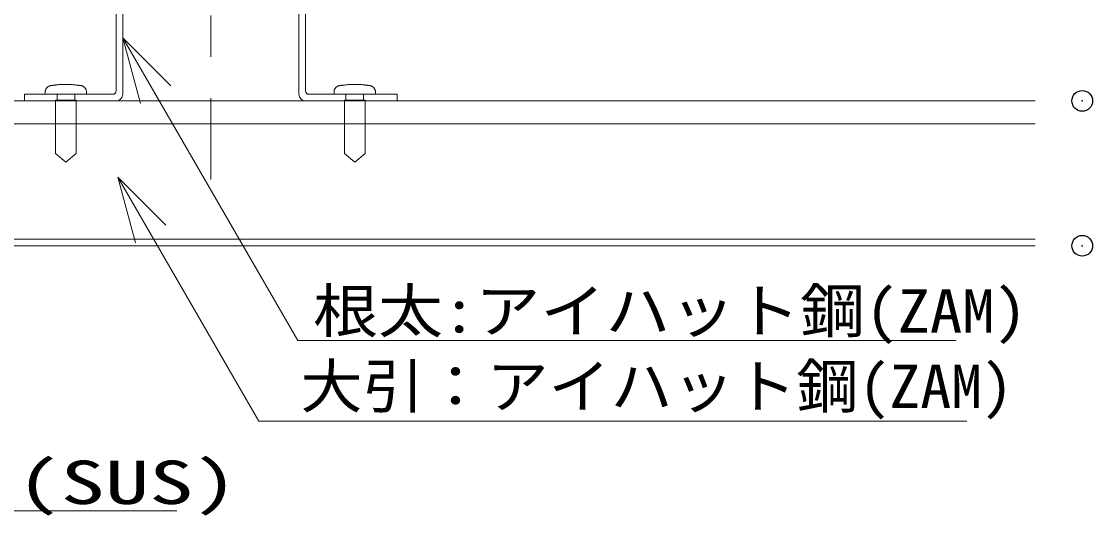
# Model space of a CAD drawing. Units: millimetres, scale not verified. Extents: x -4131 to 4169, y -981 to 998.
# Drawn here: x 3639.1 to 3897.7, y -476.3 to -356.9 of the extents above; entities that cross this region are included whole.
import ezdxf
from ezdxf.enums import TextEntityAlignment as Align

# ---------------------------------------------------------------- set-up
doc = ezdxf.new("R2010")
doc.units = ezdxf.units.MM
doc.header["$LTSCALE"] = 10
doc.header["$PDMODE"] = 32
doc.header["$PDSIZE"] = 5
doc.linetypes.add('CHAIN1', pattern=[8, 5, -1, 1, -1])
for name, color, linetype, lineweight in [('0-2_文字', 4, 'Continuous', 9), ('0-4_一般', 4, 'Continuous', 9), ('0-5_ビス', 2, 'Continuous', 9), ('0-9_大引', 4, 'Continuous', 9), ('0-A_根太', 4, 'Continuous', 9)]:
    doc.layers.add(name, color=color, linetype=linetype, lineweight=lineweight)
doc.layers.add('0-7_DEFPOINTS', color=7, linetype='Continuous')
doc.styles.add('ＭＳ ゴシック', font='')
doc.styles.get('ＭＳ ゴシック').set_extended_font_data('MS Gothic')

# ---------------------------------------------------------------- blocks, each defined once
blk = doc.blocks.new('グループ-40-1')
at = {"layer": '0-A_根太'}
for p, q in [((37371.6, -495.4), (37971.6, -495.4)), ((37371.6, -511.4), (37971.6, -511.4)), ((37371.6, -534.4), (37443.1, -534.4)), ((37900.1, -534.4), (37971.6, -534.4)), ((37371.6, -550.4), (37435.1, -550.4)), ((37443.1, -558.4), (37443.1, -821.4)), ((37459.1, -550.4), (37459.1, -829.4)), ((37884.1, -550.4), (37884.1, -829.4)), ((37900.1, -558.4), (37900.1, -821.4)), ((37908.1, -550.4), (37971.6, -550.4)), ((37221.6, -829.4), (37435.1, -829.4)), ((37221.6, -845.4), (37221.6, -829.4)), ((37221.6, -845.4), (37443.1, -845.4)), ((37900.1, -845.4), (38121.6, -845.4)), ((37908.1, -829.4), (38121.6, -829.4)), ((38121.6, -845.4), (38121.6, -829.4))]:
    blk.add_line(p, q, dxfattribs=at)
for centre, radius, start, end in [((37371.6, -522.9), 27.5, 90, 270), ((37371.6, -522.9), 11.5, 90, 270), ((37971.6, -522.9), 27.5, 270, 90), ((37971.6, -522.9), 11.5, 270, 90), ((37443.1, -550.4), 16, 0, 90), ((37900.1, -550.4), 16, 90, 180), ((37435.1, -558.4), 8, 0, 90), ((37908.1, -558.4), 8, 90, 180), ((37435.1, -821.4), 8, 270, 0), ((37908.1, -821.4), 8, 180, 270), ((37443.1, -829.4), 16, 270, 0), ((37900.1, -829.4), 16, 180, 270)]:
    blk.add_arc(centre, radius, start, end, dxfattribs=at)
blk = doc.blocks.new('グループ-48-1')
at = {"layer": '0-9_大引'}
for p, q in [((35681.6, -845.4), (39661.6, -845.4)), ((35681.6, -900.4), (39661.6, -900.4)), ((35681.6, -1179.4), (39661.6, -1179.4)), ((35681.6, -1195.4), (39661.6, -1195.4))]:
    blk.add_line(p, q, dxfattribs=at)
blk = doc.blocks.new('シンボル-24')
at = {"layer": '0-2_文字', "style": 'ＭＳ ゴシック', "width": 1.05}
blk.add_text('大引：アイハット鋼(ZAM)', height=104.5, dxfattribs=at).set_placement((-643.8, -76.4), align=Align.BOTTOM_LEFT)
blk = doc.blocks.new('シンボル-23')
at = {"layer": '0-2_文字', "style": 'ＭＳ ゴシック', "width": 1.1}
blk.add_text('根太:アイハット鋼(ZAM)', height=104.5, dxfattribs=at).set_placement((-599.7, -91.6), align=Align.BOTTOM_LEFT)
blk = doc.blocks.new('グループ-89-1')
at = {"layer": '0-5_ビス'}
for p, q in [((-21.2, 59.3), (-21.2, 45.3)), ((21.2, 45.3), (21.2, 59.3))]:
    blk.add_line(p, q, dxfattribs=at)
for points in [[(-50, 59.3), (-50, 59.6), (-50, 59.8), (-50, 60.1), (-50, 60.3), (-50, 60.5), (-50, 60.8), (-50, 61), (-50, 61.3), (-50, 61.5), (-50, 61.8), (-50, 62), (-50, 62.2), (-50, 62.5), (-50, 62.7), (-50, 63), (-50, 63.2), (-50, 63.4), (-50, 63.7), (-50, 63.9), (-50, 64.2), (-50, 64.4), (-50, 65.2), (-49.9, 66.2), (-49.8, 67.3), (-49.5, 68.3), (-49.2, 69.3), (-48.9, 70.4), (-48.4, 71.4), (-47.9, 72.4), (-47.3, 73.3), (-46.6, 74.3), (-45.9, 75.1), (-45.1, 76), (-44.3, 76.7), (-43.4, 77.4), (-42.5, 78), (-41.5, 78.6), (-40.5, 79.1), (-39.5, 79.5)], [(-39.5, 79.5), (-38.5, 79.8), (-37.5, 80.1), (-36.5, 80.3), (-35.8, 80.4), (-35.3, 80.4), (-34.7, 80.5), (-34.2, 80.6), (-33.7, 80.6), (-33.2, 80.7), (-32.7, 80.8), (-32.1, 80.8), (-31.6, 80.9), (-31.1, 81), (-30.6, 81), (-30.1, 81.1), (-29.5, 81.2), (-29, 81.2), (-28.5, 81.3), (-28, 81.4), (-27.5, 81.4), (-26.9, 81.5), (-26.4, 81.6), (-25.9, 81.6), (-25.4, 81.7), (-24.4, 81.8), (-22.1, 82.1), (-19.7, 82.3), (-17.4, 82.6), (-15, 82.8), (-12.6, 82.9), (-10.3, 83.1), (-7.9, 83.2), (-5.6, 83.3), (-3.2, 83.3), (-0.9, 83.3), (1.5, 83.3), (3.8, 83.3), (6.2, 83.2), (8.5, 83.2)], [(8.5, 83.2), (10.9, 83), (13.2, 82.9), (15.6, 82.7), (17.9, 82.5), (20.3, 82.3), (22.6, 82), (25, 81.7), (25.5, 81.7), (26, 81.6), (26.6, 81.5), (27.1, 81.5), (27.6, 81.4), (28.1, 81.3), (28.6, 81.3), (29.2, 81.2), (29.7, 81.1), (30.2, 81.1), (30.7, 81), (31.2, 80.9), (31.7, 80.9), (32.3, 80.8), (32.8, 80.7), (33.3, 80.7), (33.8, 80.6), (34.3, 80.5), (34.9, 80.5), (35.4, 80.4), (35.9, 80.3), (36.8, 80.2), (37.8, 80), (38.8, 79.7), (39.8, 79.4), (40.8, 79), (41.8, 78.5), (42.7, 77.9), (43.6, 77.2), (44.5, 76.5), (45.3, 75.8), (46.1, 74.9)], [(15.9, 59.3), (11.2, 59.3), (6.5, 59.3), (1.8, 59.3), (-2.9, 59.3), (-7.6, 59.3), (-12.4, 59.3), (-17.1, 59.3), (-21.8, 59.3), (-26.5, 59.3), (-31.2, 59.3), (-35.9, 59.3), (-40.6, 59.3), (-45.3, 59.3), (-50, 59.3), (-50, 59.3)], [(46.1, 74.9), (46.8, 74), (47.5, 73.1), (48, 72.1), (48.5, 71.1), (49, 70.1), (49.3, 69.1), (49.6, 68), (49.8, 67), (49.9, 66), (50, 65), (50, 64.3), (50, 64.1), (50, 63.9), (50, 63.6), (50, 63.4), (50, 63.1), (50, 62.9), (50, 62.7), (50, 62.4), (50, 62.2), (50, 61.9), (50, 61.7), (50, 61.4), (50, 61.2), (50, 61), (50, 60.7), (50, 60.5), (50, 60.2), (50, 60), (50, 59.8), (50, 59.5), (48.8, 59.3), (44.1, 59.3), (39.4, 59.3), (34.7, 59.3), (30, 59.3), (25.3, 59.3), (20.6, 59.3), (15.9, 59.3)]]:
    blk.add_lwpolyline(points, dxfattribs=at)
blk.add_lwpolyline([(-25, 45.3), (-25, -84.1), (0, -104.7), (25, -84.1), (25, 45.3)], close=True, dxfattribs=at)
blk = doc.blocks.new('ナベテクス4x16')
at = {"layer": '0-5_ビス'}
blk.add_blockref('グループ-89-1', (0, 0), dxfattribs=at)

msp = doc.modelspace()

# ---------------------------------------------------------------- linework, layer by layer
at = {"layer": '0-2_文字'}
for p, q in [((3705.79, -434.01), (3663.56, -360.87)), ((3696.35, -453.48), (3662.32, -394.55)), ((3705.79, -434.01), (3864.72, -434.01)), ((3696.35, -453.48), (3867.34, -453.48)), ((3535.29, -475.16), (3676.6, -475.16))]:
    msp.add_line(p, q, dxfattribs=at)
for points in [[(3667.82, -376.75), (3663.56, -360.87), (3675.18, -372.5)], [(3666.58, -410.42), (3662.32, -394.55), (3673.94, -406.17)]]:
    msp.add_lwpolyline(points, dxfattribs=at)
at = {"layer": '0-4_一般', "linetype": 'CHAIN1'}
msp.add_line((3684.81, -295.5), (3684.81, -395.14), dxfattribs=at)
at = {"layer": '0-7_DEFPOINTS'}
for p in [(3895.17, -376.14), (3895.17, -411.14)]:
    msp.add_point(p, dxfattribs=at)

# ---------------------------------------------------------------- block references
at = {"layer": '0-2_文字', "xscale": 0.1, "yscale": 0.1}
for name, p in [('シンボル-23', (3769.47, -426.06)), ('シンボル-24', (3770.83, -445.79))]:
    msp.add_blockref(name, p, dxfattribs=at)
at = {"layer": '0-5_ビス', "yscale": 0.1}
for p, xscale in [((3649.81, -380.47), 0.1), ((3719.54, -380.47), -0.1)]:
    msp.add_blockref('ナベテクス4x16', p, dxfattribs=dict(at, xscale=xscale))
at = {"layer": '0-9_大引', "xscale": 0.1, "yscale": 0.1}
msp.add_blockref('グループ-48-1', (-82.35, -291.6), dxfattribs=at)
at = {"layer": '0-A_根太', "xscale": 0.1, "yscale": 0.1}
msp.add_blockref('グループ-40-1', (-82.35, -291.6), dxfattribs=at)

# ---------------------------------------------------------------- texts
at = {"layer": '0-2_文字', "style": 'ＭＳ ゴシック', "width": 1.5}
msp.add_text('(SUS)', height=10.48, dxfattribs=at).set_placement((3637.83, -476.66), align=Align.BOTTOM_LEFT)

doc.saveas('drawing.dxf')
